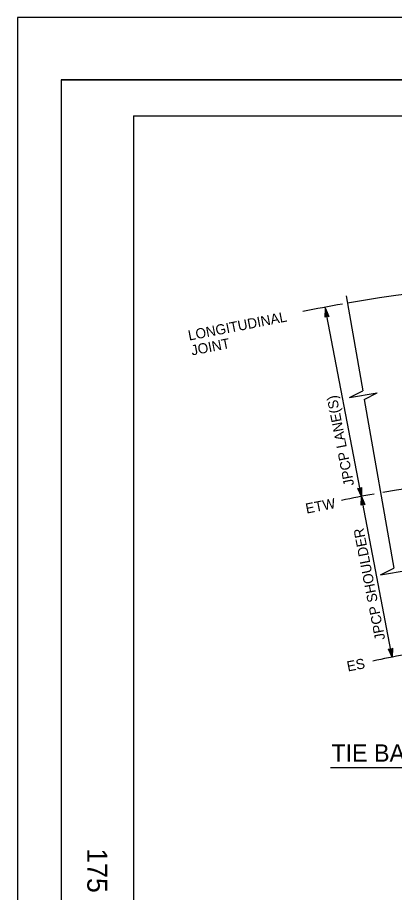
# Model space of a CAD drawing. Extents: x -893 to 867, y -474 to 712.
# Drawn here: x -893 to -633, y 108 to 712 of the extents above; entities that cross this region are included whole.
import ezdxf

# ---------------------------------------------------------------- set-up
doc = ezdxf.new("R2010")
doc.units = 0
for name, color, linetype in [('1 Control', 7, 'Continuous'), ('10 Sheet Format', 7, 'Continuous'), ('57 Undefined', 7, 'Continuous'), ('60 Nongeo Data', 7, 'Continuous')]:
    doc.layers.add(name, color=color, linetype=linetype)

msp = doc.modelspace()

# ---------------------------------------------------------------- linework, layer by layer
at = {"layer": '1 Control'}
for p, q in [((-656.27, 381.29), (-681.21, 511.93)), ((-635.07, 270.29), (-656.27, 381.29))]:
    msp.add_line(p, q, dxfattribs=at)
at = {"layer": '10 Sheet Format'}
for p, q in [((-863.46, 668.96), (836.54, 668.96)), ((-863.46, 668.96), (-863.46, -431.04)), ((-813.45, 643.96), (811.55, 643.96)), ((-813.45, 643.96), (-813.45, -406.04))]:
    msp.add_line(p, q, dxfattribs=at)
for points in [[(-893.46, -474.04), (866.54, -474.04), (866.54, 711.96), (-893.46, 711.96)], [(-863.46, -431.04), (836.54, -431.04), (836.54, 668.96), (-863.46, 668.96)]]:
    msp.add_lwpolyline(points, close=True, dxfattribs=at)
at = {"layer": '57 Undefined'}
msp.add_line((-677.47, 194.11), (-322.06, 194.11), dxfattribs=at)
at = {"layer": '60 Nongeo Data'}
for p, q in [((-666.73, 519.66), (-655.31, 454.2)), ((-664.41, 449.47), (-655.33, 454.19)), ((-664.41, 449.49), (-645.27, 452.85)), ((-654.26, 448.11), (-645.27, 452.85)), ((-654.25, 448.12), (-633.95, 331.75)), ((-643.03, 327.04), (-633.95, 331.76)), ((-643.03, 327.06), (-623.89, 330.42))]:
    msp.add_line(p, q, dxfattribs=at)
for points in [[(-681.24, 505.09), (-681.05, 511.13), (-678.65, 505.58), (-679.04, 505.72), (-680.79, 509.79), (-680.93, 505.36), (-680.63, 505.63), (-680.54, 508.46), (-679.42, 505.86), (-679.8, 506), (-680.29, 507.13), (-680.32, 505.9), (-680.09, 506.11), (-678.65, 505.58), (-680.09, 506.11)], [(-656.08, 387.34), (-656.27, 381.29), (-658.66, 386.84), (-658.28, 386.7), (-656.53, 382.63), (-656.38, 387.06), (-656.69, 386.79), (-656.78, 383.96), (-657.9, 386.56), (-657.51, 386.42), (-657.03, 385.29), (-656.99, 386.52), (-657.23, 386.31), (-658.66, 386.84), (-657.23, 386.31)], [(-656.46, 375.24), (-656.27, 381.29), (-653.87, 375.73), (-654.26, 375.87), (-656.01, 379.94), (-656.15, 375.51), (-655.85, 375.78), (-655.76, 378.62), (-654.64, 376.01), (-655.02, 376.15), (-655.51, 377.28), (-655.54, 376.05), (-655.31, 376.26), (-653.87, 375.73), (-655.31, 376.26)], [(-634.87, 276.39), (-635.06, 270.34), (-637.45, 275.9), (-637.07, 275.76), (-635.32, 271.69), (-635.17, 276.12), (-635.48, 275.85), (-635.56, 273.02), (-636.68, 275.62), (-636.3, 275.48), (-635.82, 274.35), (-635.78, 275.58), (-636.02, 275.37), (-637.45, 275.9), (-636.02, 275.37)]]:
    msp.add_lwpolyline(points, close=True, dxfattribs=at)
for radius, start, end in [(976.13, 78.79703, 99.8941), (976.13, 100.0965, 101.73293), (843.13, 78.79703, 99.78838), (843.13, 100.20642, 101.75523), (730.13, 100.12132, 101.8778)]:
    msp.add_arc((-498.14, -446.89), radius, start, end, dxfattribs=at)

# ---------------------------------------------------------------- texts
at = {"layer": '10 Sheet Format'}
msp.add_text('175', height=13.779, rotation=270, dxfattribs=at).set_placement((-845.33, 138.31))
at = {"layer": '57 Undefined'}
for s, rotation, p in [('LONGITUDINAL', 11.06471, (-775.05, 488.83)), ('JOINT', 11.06471, (-773.04, 478.53)), ('JPCP LANE(S)', 101.06471, (-661.19, 389.23)), ('ETW', 11.06471, (-694.05, 369.33)), ('JPCP SHOULDER', 101.07753, (-639.79, 282.78)), ('ES', 11.06471, (-665.54, 260.31))]:
    msp.add_text(s, height=7, rotation=rotation, dxfattribs=at).set_placement(p)
msp.add_text('TIE BAR LAYOUT IN CURVED LANES', height=12, dxfattribs=at).set_placement((-676.93, 198.09))

doc.saveas('drawing.dxf')
